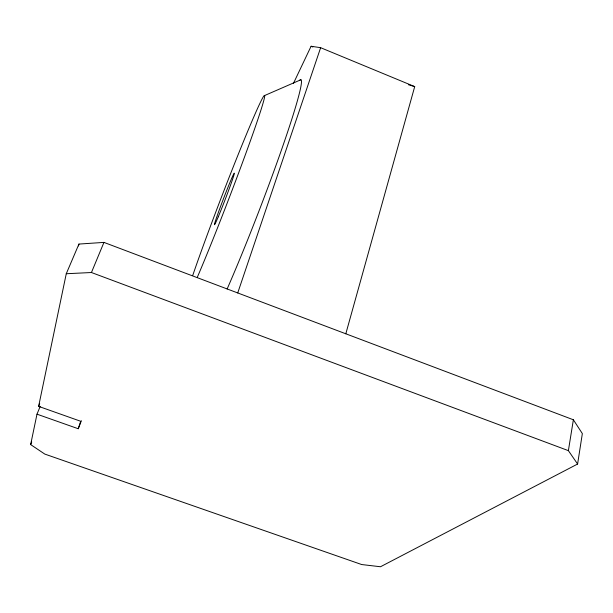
<?xml version="1.0" encoding="UTF-8"?>
<svg xmlns="http://www.w3.org/2000/svg" width="613" height="613" viewBox="0 0 613 613"><rect width="100%" height="100%" fill="white"/><g stroke="black" fill="none" stroke-linecap="round" stroke-linejoin="round"><path stroke-width="0.92" d="M36.995 414.173L30.65 444.594L44.795 454.08L361.678 564.542L380.497 566.749L577.599 464.033L582.35 433.59L573.37 419.775L103.949 242.396L78.939 244.066L66.265 273.735L38.619 406.365L80.724 421.284L78.242 428.74L36.995 414.173L40.174 406.457M577.599 464.033L568.389 450.647L573.37 419.775M78.525 245.936L78.939 244.066M345.809 333.786L414.71 86.609L320.637 47.691L311.09 46.251L293.443 83.383M237.729 292.945L320.637 47.691M78.242 428.74L81.383 420.717M30.65 444.594L31.715 442.004M38.619 406.365L39.699 403.745M66.265 273.735L91.444 272.517L103.949 242.396M264.586 95.551L300.853 79.767M408.473 84.755L414.71 86.609M91.444 272.517L568.389 450.647M311.09 46.251L312.845 47.009M299.412 80.533A138.132 8.115 -68.9 0 1 282.723 146.338A138.132 8.115 -68.9 0 1 227.132 288.999M192.704 275.528A110.562 3.739 -69 0 1 249.721 126.47A110.562 3.739 -69 0 1 254.847 128.209A110.562 3.739 -69 0 1 197.378 277.114M218.274 216.78A27.516 0.927 -69 0 0 234.189 174.054A27.516 0.927 -69 0 0 220.672 206.16A27.516 0.927 -69 0 0 218.274 216.78"/></g></svg>
